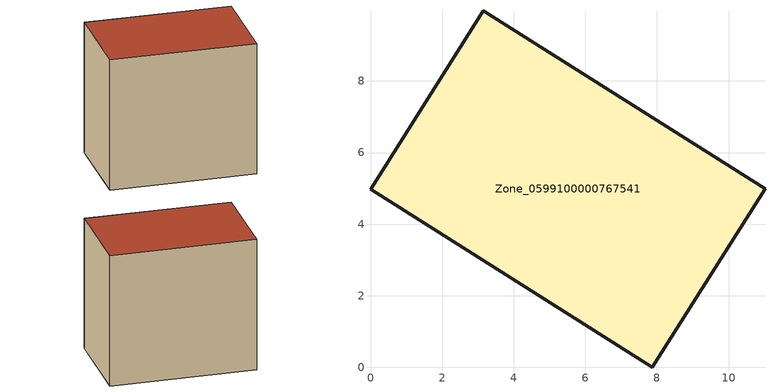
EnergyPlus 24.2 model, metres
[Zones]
Zone_0599100000767541
 floor ground (C_G): 0,4.98 3.14,9.97 11.02,4.99 7.87,0 z1.63
 wall outside (C_F): 3.14,9.97 0,4.98 7.87,0 11.02,4.99 3.14,9.97 z1.63:10.32
 roof outside (C_R): 7.87,0 11.02,4.99 3.14,9.97 0,4.98 z10.32
[BUILDING]
Pand.0599100000767541: North Axis=0; Terrain=City; Loads Convergence Tolerance Value=0.04; Temperature Convergence Tolerance Value=0.4; Solar Distribution=FullExterior; Maximum Number of Warmup Days=25; Minimum Number of Warmup Days=1
[Site:Location]
Rotterdam.The.Hague.AP_ZH_NLD Design_Conditions: Latitude=51.96; Longitude=4.45; Time Zone=1; Elevation=-4.5
[SITE:GROUNDTEMPERATURE:BUILDINGSURFACE]
18, 18, 18, 18, 18, 18, 18, 18, 18, 18, 18, 18
[MATERIAL] Thermal Absorptance=0.9; Solar Absorptance=0.7; Visible Absorptance=0.7
Name | Roughness | Thickness | Conductivity | Density | Specific Heat
G.TC.2006-2014 | MediumSmooth | 0.15 | 0.06 | 540 | 1210
F.TC.2006-2014 | Rough | 0.3 | 0.12 | 1920 | 840
R.TC.2006-2014 | MediumRough | 0.2 | 0.08 | 1500 | 1000
[CONSTRUCTION]
C_G: G.TC.2006-2014
C_F: F.TC.2006-2014
C_R: R.TC.2006-2014
[ZONE]
Zone_0599100000767541: Type=1; Multiplier=1; Ceiling Height=Autocalculate; Volume=Autocalculate; Floor Area=autocalculate; Part of Total Floor Area=Yes
[ZONEINFILTRATION:DESIGNFLOWRATE]
Infil_Zone_0599100000767541: Zone or ZoneList or Space or SpaceList=Zone_0599100000767541; Schedule=AlwaysOn; Design Flow Rate Calculation Method=Flow/Area; Flow Rate per Floor Area=0.0015; Constant Term Coefficient=1; Temperature Term Coefficient=0; Velocity Term Coefficient=0; Velocity Squared Term Coefficient=0
[HVACTEMPLATE:ZONE:IDEALLOADSAIRSYSTEM]
Zone_0599100000767541: Maximum Heating Supply Air Temperature=50; Minimum Cooling Supply Air Temperature=13; Maximum Heating Supply Air Humidity Ratio=0.0156; Minimum Cooling Supply Air Humidity Ratio=0.0077; Heating Limit=NoLimit; Cooling Limit=NoLimit; Dehumidification Control Type=ConstantSensibleHeatRatio; Cooling Sensible Heat Ratio=0.7; Dehumidification Setpoint=60; Humidification Control Type=None; Humidification Setpoint=30; Outdoor Air Method=None; Outdoor Air Flow Rate per Person=0.00944; Outdoor Air Flow Rate per Zone Floor Area=0; Outdoor Air Flow Rate per Zone=0; Demand Controlled Ventilation Type=None; Outdoor Air Economizer Type=NoEconomizer; Heat Recovery Type=None; Sensible Heat Recovery Effectiveness=0.7; Latent Heat Recovery Effectiveness=0.65
[ZONECONTROL:THERMOSTAT]
ThermostatControl_Zone_0599100000767541: Zone or ZoneList=Zone_0599100000767541; Control Type Schedule=DualSetpointControlType; Control 1=Thermostat_Zone_0599100000767541; Temperature Difference Between Cutout And Setpoint=0
[THERMOSTATSETPOINT:DUALSETPOINT]
Thermostat_Zone_0599100000767541: Heating Setpoint Temperature Schedule=HeatingSetpoint_Zone_0599100000767541; Cooling Setpoint Temperature Schedule=CoolingSetpoint_Zone_0599100000767541
[SCHEDULE:COMPACT]
HeatingSetpoint_Zone_0599100000767541: Through: 12/31, For: AllDays, Until: 24:00, 21
CoolingSetpoint_Zone_0599100000767541: Through: 12/31, For: AllDays, Until: 24:00, 24
DualSetpointControlType: Through: 12/31, For: AllDays, Until: 24:00, 4
AlwaysOn: Through: 12/31, For: AllDays, Until: 24:00, 1
